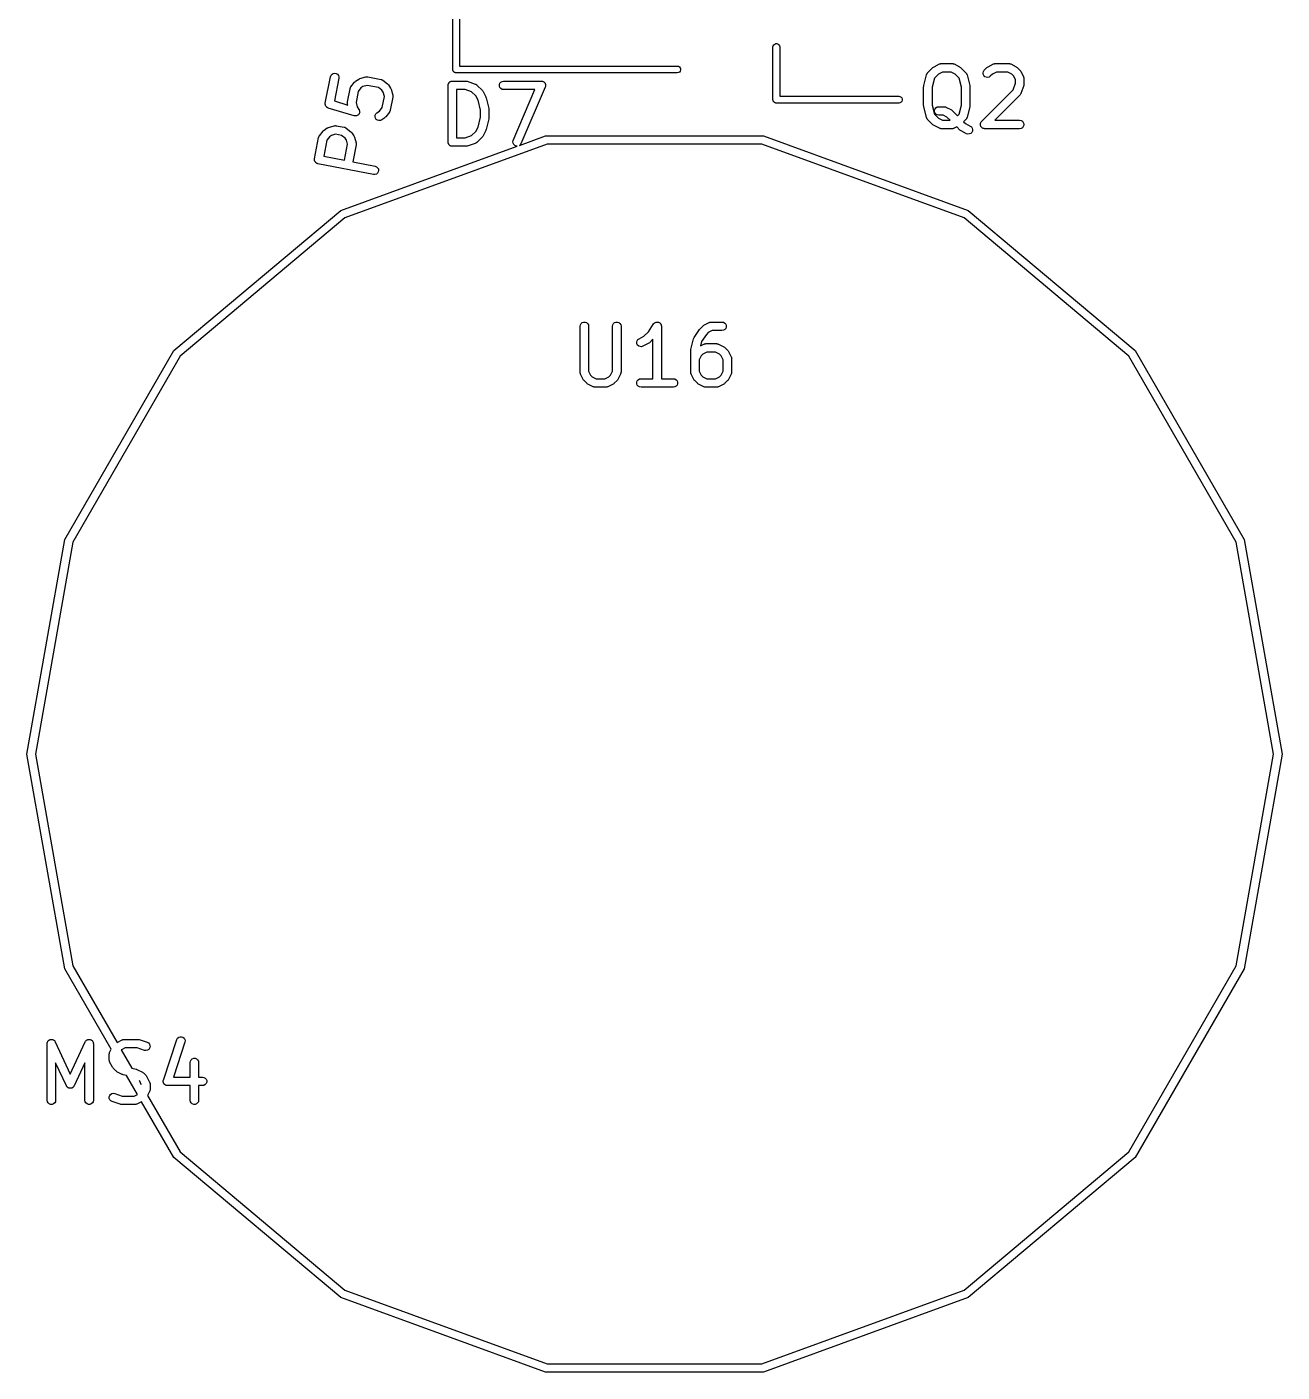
# Model space of a CAD drawing. Extents: x 83.4 to 168.1, y -157.3 to -85.4.
# Drawn here: x 139.68 to 161.82, y -157.31 to -133.57 of the extents above; entities that cross this region are included whole.
import ezdxf

# ---------------------------------------------------------------- set-up
doc = ezdxf.new("R2010")
doc.units = 0
doc.header["$MEASUREMENT"] = 0
doc.layers.add('BLACK', color=7, linetype='CONTINUOUS')

msp = doc.modelspace()

# ---------------------------------------------------------------- linework, layer by layer
at = {"layer": 'Black'}
for p, q in [((147.19, -134.322), (147.19, -132.322)), ((147.31, -132.382), (147.31, -134.262)), ((152.855, -133.888), (152.871, -133.874)), ((152.871, -133.874), (152.891, -133.867)), ((152.891, -133.867), (152.911, -133.867)), ((152.911, -133.867), (152.931, -133.874)), ((152.931, -133.874), (152.947, -133.888)), ((152.841, -133.926), (152.845, -133.906)), ((152.841, -134.856), (152.841, -133.926)), ((152.845, -133.906), (152.855, -133.888)), ((152.947, -133.888), (152.957, -133.906)), ((152.957, -133.906), (152.961, -133.926)), ((152.961, -133.926), (152.961, -134.796)), ((147.191, -134.327), (147.19, -134.322)), ((147.191, -134.332), (147.191, -134.327)), ((147.193, -134.337), (147.191, -134.332)), ((147.194, -134.342), (147.193, -134.337)), ((147.197, -134.347), (147.194, -134.342)), ((147.199, -134.352), (147.197, -134.347)), ((147.202, -134.356), (147.199, -134.352)), ((147.205, -134.361), (147.202, -134.356)), ((147.31, -134.262), (151.15, -134.262)), ((151.15, -134.262), (151.171, -134.266)), ((151.171, -134.266), (151.189, -134.276)), ((151.189, -134.276), (151.202, -134.292)), ((151.202, -134.352), (151.189, -134.368)), ((151.202, -134.292), (151.21, -134.312)), ((151.21, -134.332), (151.202, -134.352)), ((151.21, -134.312), (151.21, -134.332)), ((155.569, -134.383), (155.664, -134.288)), ((155.664, -134.288), (155.674, -134.281)), ((155.674, -134.281), (155.684, -134.274)), ((155.684, -134.274), (155.779, -134.226)), ((155.779, -134.226), (155.783, -134.225)), ((155.783, -134.225), (155.787, -134.223)), ((155.787, -134.223), (155.795, -134.221)), ((155.795, -134.221), (155.804, -134.219)), ((155.804, -134.219), (155.808, -134.219)), ((155.808, -134.219), (155.812, -134.218)), ((155.812, -134.218), (156.003, -134.218)), ((156.003, -134.218), (156.007, -134.219)), ((156.007, -134.219), (156.012, -134.219)), ((156.012, -134.219), (156.02, -134.221)), ((156.02, -134.221), (156.029, -134.223)), ((156.029, -134.223), (156.032, -134.225)), ((156.032, -134.225), (156.036, -134.226)), ((156.036, -134.226), (156.132, -134.274)), ((156.132, -134.274), (156.141, -134.281)), ((156.141, -134.281), (156.151, -134.288)), ((156.151, -134.288), (156.246, -134.383)), ((156.547, -134.382), (156.554, -134.357)), ((156.554, -134.357), (156.569, -134.335)), ((156.569, -134.335), (156.617, -134.288)), ((156.617, -134.288), (156.626, -134.281)), ((156.626, -134.281), (156.636, -134.274)), ((156.636, -134.274), (156.731, -134.226)), ((156.731, -134.226), (156.735, -134.225)), ((156.735, -134.225), (156.739, -134.223)), ((156.739, -134.223), (156.748, -134.221)), ((156.748, -134.221), (156.756, -134.219)), ((156.756, -134.219), (156.761, -134.219)), ((156.761, -134.219), (156.765, -134.218)), ((156.765, -134.218), (157.003, -134.218)), ((157.003, -134.218), (157.007, -134.219)), ((157.007, -134.219), (157.012, -134.219)), ((157.012, -134.219), (157.02, -134.221)), ((157.02, -134.221), (157.029, -134.223)), ((157.029, -134.223), (157.032, -134.225)), ((157.032, -134.225), (157.036, -134.226)), ((157.036, -134.226), (157.132, -134.274)), ((157.132, -134.274), (157.141, -134.281)), ((157.141, -134.281), (157.151, -134.288)), ((157.151, -134.288), (157.199, -134.335)), ((157.199, -134.335), (157.206, -134.345)), ((157.206, -134.345), (157.213, -134.355)), ((157.213, -134.355), (157.26, -134.45)), ((144.941, -134.917), (145.032, -134.45)), ((145.032, -134.45), (145.042, -134.425)), ((145.042, -134.425), (145.059, -134.406)), ((145.059, -134.406), (145.081, -134.393)), ((145.081, -134.393), (145.107, -134.389)), ((145.179, -134.478), (145.102, -134.879)), ((145.107, -134.389), (145.133, -134.394)), ((145.133, -134.394), (145.155, -134.407)), ((145.155, -134.407), (145.171, -134.428)), ((145.171, -134.428), (145.18, -134.452)), ((145.18, -134.452), (145.179, -134.478)), ((145.393, -134.631), (145.458, -134.547)), ((145.458, -134.547), (145.467, -134.539)), ((145.467, -134.539), (145.475, -134.53)), ((145.475, -134.53), (145.531, -134.493)), ((145.531, -134.493), (145.542, -134.488)), ((145.542, -134.488), (145.553, -134.483)), ((145.553, -134.483), (145.656, -134.454)), ((145.656, -134.454), (145.66, -134.454)), ((145.66, -134.454), (145.664, -134.452)), ((145.664, -134.452), (145.673, -134.452)), ((145.673, -134.452), (145.682, -134.451)), ((145.682, -134.451), (145.686, -134.453)), ((145.686, -134.453), (145.69, -134.453)), ((145.69, -134.453), (145.924, -134.498)), ((145.924, -134.498), (145.928, -134.5)), ((145.928, -134.5), (145.932, -134.5)), ((145.932, -134.5), (145.94, -134.504)), ((145.94, -134.504), (145.948, -134.507)), ((145.948, -134.507), (145.951, -134.51)), ((145.951, -134.51), (145.955, -134.512)), ((145.955, -134.512), (146.04, -134.577)), ((146.04, -134.577), (146.048, -134.586)), ((146.048, -134.586), (146.056, -134.595)), ((146.056, -134.595), (146.094, -134.651)), ((147.109, -134.59), (147.111, -134.584)), ((147.109, -134.597), (147.109, -134.59)), ((147.111, -134.584), (147.112, -134.577)), ((147.112, -134.577), (147.115, -134.572)), ((147.115, -134.572), (147.118, -134.566)), ((147.118, -134.566), (147.122, -134.561)), ((147.122, -134.561), (147.125, -134.555)), ((147.125, -134.555), (147.13, -134.551)), ((147.13, -134.551), (147.134, -134.546)), ((147.134, -134.546), (147.14, -134.542)), ((147.14, -134.542), (147.145, -134.538)), ((147.145, -134.538), (147.151, -134.536)), ((147.151, -134.536), (147.157, -134.533)), ((147.157, -134.533), (147.163, -134.532)), ((147.163, -134.532), (147.169, -134.529)), ((147.169, -134.529), (147.176, -134.529)), ((147.176, -134.529), (147.183, -134.528)), ((147.183, -134.528), (147.421, -134.528)), ((147.209, -134.364), (147.205, -134.361)), ((147.212, -134.368), (147.209, -134.364)), ((147.216, -134.371), (147.212, -134.368)), ((147.22, -134.374), (147.216, -134.371)), ((147.225, -134.376), (147.22, -134.374)), ((147.23, -134.378), (147.225, -134.376)), ((147.235, -134.379), (147.23, -134.378)), ((147.24, -134.381), (147.235, -134.379)), ((147.245, -134.381), (147.24, -134.381)), ((147.25, -134.382), (147.245, -134.381)), ((151.15, -134.382), (147.25, -134.382)), ((147.421, -134.528), (147.432, -134.53)), ((147.432, -134.53), (147.444, -134.532)), ((147.444, -134.532), (147.587, -134.58)), ((147.587, -134.58), (147.591, -134.582)), ((147.591, -134.582), (147.595, -134.583)), ((147.595, -134.583), (147.602, -134.588)), ((147.602, -134.588), (147.61, -134.592)), ((147.61, -134.592), (147.613, -134.595)), ((147.613, -134.595), (147.616, -134.598)), ((148.013, -134.59), (148.022, -134.566)), ((148.013, -134.616), (148.013, -134.59)), ((148.022, -134.566), (148.039, -134.546)), ((148.039, -134.546), (148.062, -134.533)), ((148.062, -134.533), (148.087, -134.528)), ((148.087, -134.528), (148.754, -134.528)), ((148.754, -134.528), (148.762, -134.53)), ((148.762, -134.53), (148.771, -134.53)), ((148.771, -134.53), (148.775, -134.532)), ((148.775, -134.532), (148.78, -134.533)), ((148.78, -134.533), (148.787, -134.537)), ((148.787, -134.537), (148.795, -134.54)), ((148.795, -134.54), (148.798, -134.543)), ((148.798, -134.543), (148.802, -134.546)), ((148.802, -134.546), (148.808, -134.552)), ((148.808, -134.552), (148.814, -134.558)), ((148.814, -134.558), (148.816, -134.562)), ((148.816, -134.562), (148.819, -134.566)), ((148.819, -134.566), (148.822, -134.574)), ((148.822, -134.574), (148.826, -134.581)), ((148.826, -134.581), (148.826, -134.586)), ((148.826, -134.586), (148.828, -134.59)), ((148.828, -134.59), (148.828, -134.599)), ((151.171, -134.378), (151.15, -134.382)), ((151.189, -134.368), (151.171, -134.378)), ((155.502, -134.608), (155.549, -134.418)), ((155.549, -134.418), (155.552, -134.411)), ((155.552, -134.411), (155.554, -134.404)), ((155.554, -134.404), (155.557, -134.4)), ((155.557, -134.4), (155.56, -134.394)), ((155.56, -134.394), (155.565, -134.389)), ((155.565, -134.389), (155.569, -134.383)), ((155.69, -134.474), (155.649, -134.636)), ((155.762, -134.403), (155.69, -134.474)), ((155.83, -134.368), (155.762, -134.403)), ((155.985, -134.368), (155.83, -134.368)), ((156.054, -134.403), (155.985, -134.368)), ((156.126, -134.474), (156.054, -134.403)), ((156.166, -134.636), (156.126, -134.474)), ((156.246, -134.383), (156.251, -134.389)), ((156.251, -134.389), (156.256, -134.394)), ((156.256, -134.394), (156.258, -134.4)), ((156.258, -134.4), (156.261, -134.404)), ((156.261, -134.404), (156.263, -134.411)), ((156.263, -134.411), (156.266, -134.418)), ((156.266, -134.418), (156.314, -134.608)), ((156.55, -134.408), (156.547, -134.382)), ((156.561, -134.432), (156.55, -134.408)), ((156.579, -134.45), (156.561, -134.432)), ((156.603, -134.461), (156.579, -134.45)), ((156.629, -134.463), (156.603, -134.461)), ((156.654, -134.456), (156.629, -134.463)), ((156.675, -134.442), (156.654, -134.456)), ((156.714, -134.403), (156.675, -134.442)), ((156.783, -134.368), (156.714, -134.403)), ((156.985, -134.368), (156.783, -134.368)), ((157.054, -134.403), (156.985, -134.368)), ((157.084, -134.433), (157.054, -134.403)), ((157.08, -134.681), (157.118, -134.567)), ((157.118, -134.501), (157.084, -134.433)), ((157.118, -134.567), (157.118, -134.501)), ((157.26, -134.45), (157.262, -134.454)), ((157.262, -134.454), (157.264, -134.458)), ((157.264, -134.458), (157.265, -134.467)), ((157.265, -134.467), (157.268, -134.475)), ((157.266, -134.591), (157.265, -134.603)), ((157.268, -134.579), (157.266, -134.591)), ((157.268, -134.475), (157.268, -134.479)), ((157.268, -134.479), (157.268, -134.484)), ((157.268, -134.484), (157.268, -134.579)), ((145.333, -134.896), (145.379, -134.663)), ((145.379, -134.663), (145.38, -134.659)), ((145.38, -134.659), (145.381, -134.654)), ((145.381, -134.654), (145.385, -134.646)), ((145.385, -134.646), (145.388, -134.638)), ((145.388, -134.638), (145.391, -134.635)), ((145.391, -134.635), (145.393, -134.631)), ((145.523, -134.709), (145.484, -134.908)), ((145.569, -134.648), (145.523, -134.709)), ((145.605, -134.624), (145.569, -134.648)), ((145.679, -134.603), (145.605, -134.624)), ((145.878, -134.642), (145.679, -134.603)), ((145.939, -134.689), (145.878, -134.642)), ((145.963, -134.724), (145.939, -134.689)), ((145.945, -134.997), (145.983, -134.798)), ((145.983, -134.798), (145.963, -134.724)), ((146.134, -134.809), (146.088, -135.043)), ((146.094, -134.651), (146.099, -134.661)), ((146.099, -134.661), (146.104, -134.672)), ((146.104, -134.672), (146.132, -134.775)), ((146.132, -134.775), (146.133, -134.779)), ((146.133, -134.779), (146.134, -134.783)), ((146.134, -134.783), (146.134, -134.792)), ((146.134, -134.792), (146.135, -134.801)), ((146.135, -134.801), (146.134, -134.805)), ((146.134, -134.805), (146.134, -134.809)), ((147.108, -134.603), (147.109, -134.597)), ((147.108, -135.603), (147.108, -134.603)), ((147.258, -134.678), (147.258, -135.528)), ((147.408, -134.678), (147.258, -134.678)), ((147.523, -134.716), (147.408, -134.678)), ((147.597, -134.79), (147.523, -134.716)), ((147.636, -134.867), (147.597, -134.79)), ((147.616, -134.598), (147.712, -134.693)), ((147.712, -134.693), (147.719, -134.703)), ((147.719, -134.703), (147.726, -134.712)), ((147.726, -134.712), (147.773, -134.808)), ((147.773, -134.808), (147.776, -134.816)), ((147.776, -134.816), (147.779, -134.823)), ((147.779, -134.823), (147.827, -135.014)), ((148.022, -134.641), (148.013, -134.616)), ((148.039, -134.661), (148.022, -134.641)), ((148.062, -134.674), (148.039, -134.661)), ((148.087, -134.678), (148.062, -134.674)), ((148.64, -134.678), (148.087, -134.678)), ((148.256, -135.574), (148.64, -134.678)), ((148.823, -134.633), (148.394, -135.633)), ((148.825, -134.624), (148.823, -134.633)), ((148.828, -134.616), (148.825, -134.624)), ((148.828, -134.599), (148.829, -134.607)), ((148.829, -134.607), (148.828, -134.612)), ((148.828, -134.612), (148.828, -134.616)), ((152.961, -134.796), (155.061, -134.796)), ((155.061, -134.796), (155.082, -134.8)), ((155.082, -134.8), (155.1, -134.81)), ((155.1, -134.81), (155.113, -134.826)), ((155.113, -134.826), (155.12, -134.846)), ((155.499, -134.627), (155.501, -134.618)), ((155.499, -134.96), (155.499, -134.627)), ((155.501, -134.618), (155.502, -134.608)), ((155.649, -134.636), (155.649, -134.951)), ((156.166, -134.951), (156.166, -134.636)), ((156.314, -134.608), (156.314, -134.618)), ((156.314, -134.618), (156.316, -134.627)), ((156.316, -134.627), (156.316, -134.96)), ((156.521, -135.24), (157.08, -134.681)), ((157.199, -134.775), (156.755, -135.218)), ((157.201, -134.771), (157.199, -134.775)), ((157.205, -134.768), (157.201, -134.771)), ((157.209, -134.761), (157.205, -134.768)), ((157.214, -134.754), (157.209, -134.761)), ((157.215, -134.749), (157.214, -134.754)), ((157.217, -134.746), (157.215, -134.749)), ((157.265, -134.603), (157.217, -134.746)), ((144.94, -134.923), (144.941, -134.92)), ((144.941, -134.933), (144.94, -134.923)), ((144.941, -134.92), (144.941, -134.917)), ((144.941, -134.943), (144.941, -134.933)), ((144.942, -134.946), (144.941, -134.943)), ((144.942, -134.949), (144.942, -134.946)), ((144.946, -134.958), (144.942, -134.949)), ((144.949, -134.968), (144.946, -134.958)), ((144.951, -134.97), (144.949, -134.968)), ((144.952, -134.973), (144.951, -134.97)), ((144.959, -134.98), (144.952, -134.973)), ((144.966, -134.988), (144.959, -134.98)), ((144.968, -134.989), (144.966, -134.988)), ((144.97, -134.992), (144.968, -134.989)), ((144.979, -134.996), (144.97, -134.992)), ((144.988, -135.001), (144.979, -134.996)), ((144.991, -135.002), (144.988, -135.001)), ((144.993, -135.003), (144.991, -135.002)), ((145.452, -135.141), (144.993, -135.003)), ((145.102, -134.879), (145.34, -134.951)), ((145.332, -134.905), (145.333, -134.901)), ((145.333, -134.914), (145.332, -134.905)), ((145.333, -134.901), (145.333, -134.896)), ((145.333, -134.922), (145.333, -134.914)), ((145.334, -134.926), (145.333, -134.922)), ((145.335, -134.931), (145.334, -134.926)), ((145.34, -134.951), (145.335, -134.931)), ((145.484, -134.908), (145.505, -134.981)), ((145.505, -134.981), (145.535, -135.027)), ((145.535, -135.027), (145.536, -135.028)), ((145.536, -135.028), (145.536, -135.028)), ((145.536, -135.028), (145.541, -135.039)), ((145.541, -135.039), (145.546, -135.051)), ((145.546, -135.051), (145.546, -135.051)), ((145.546, -135.051), (145.546, -135.052)), ((145.546, -135.052), (145.547, -135.064)), ((145.547, -135.064), (145.548, -135.077)), ((145.852, -135.089), (145.898, -135.058)), ((145.898, -135.058), (145.945, -134.997)), ((146.079, -135.067), (146.076, -135.071)), ((146.082, -135.059), (146.079, -135.067)), ((146.086, -135.051), (146.082, -135.059)), ((146.087, -135.047), (146.086, -135.051)), ((146.088, -135.043), (146.087, -135.047)), ((147.679, -135.041), (147.636, -134.867)), ((147.679, -135.165), (147.679, -135.041)), ((147.827, -135.014), (147.827, -135.023)), ((147.827, -135.023), (147.829, -135.032)), ((147.829, -135.032), (147.829, -135.175)), ((152.842, -134.861), (152.841, -134.856)), ((152.842, -134.867), (152.842, -134.861)), ((152.844, -134.872), (152.842, -134.867)), ((152.845, -134.877), (152.844, -134.872)), ((152.847, -134.881), (152.845, -134.877)), ((152.849, -134.886), (152.847, -134.881)), ((152.852, -134.89), (152.849, -134.886)), ((152.855, -134.895), (152.852, -134.89)), ((152.859, -134.898), (152.855, -134.895)), ((152.862, -134.902), (152.859, -134.898)), ((152.867, -134.905), (152.862, -134.902)), ((152.871, -134.908), (152.867, -134.905)), ((152.876, -134.91), (152.871, -134.908)), ((152.88, -134.913), (152.876, -134.91)), ((152.886, -134.914), (152.88, -134.913)), ((152.891, -134.915), (152.886, -134.914)), ((152.896, -134.915), (152.891, -134.915)), ((152.901, -134.916), (152.896, -134.915)), ((155.061, -134.916), (152.901, -134.916)), ((155.082, -134.913), (155.061, -134.916)), ((155.1, -134.902), (155.082, -134.913)), ((155.113, -134.886), (155.1, -134.902)), ((155.12, -134.867), (155.113, -134.886)), ((155.12, -134.846), (155.12, -134.867)), ((155.501, -134.969), (155.499, -134.96)), ((155.502, -134.978), (155.501, -134.969)), ((155.549, -135.169), (155.502, -134.978)), ((155.649, -134.951), (155.69, -135.112)), ((155.691, -135.042), (155.7, -135.018)), ((155.691, -135.068), (155.691, -135.042)), ((155.7, -135.093), (155.691, -135.068)), ((155.7, -135.018), (155.717, -134.998)), ((155.717, -134.998), (155.739, -134.985)), ((155.739, -134.985), (155.765, -134.98)), ((155.765, -134.98), (155.86, -134.98)), ((155.86, -134.98), (155.864, -134.981)), ((155.864, -134.981), (155.869, -134.981)), ((155.869, -134.981), (155.877, -134.983)), ((155.877, -134.983), (155.886, -134.985)), ((155.886, -134.985), (155.889, -134.987)), ((155.889, -134.987), (155.894, -134.988)), ((155.894, -134.988), (155.989, -135.036)), ((155.989, -135.036), (155.999, -135.043)), ((155.999, -135.043), (156.008, -135.05)), ((156.008, -135.05), (156.098, -135.14)), ((156.126, -135.112), (156.166, -134.951)), ((156.314, -134.978), (156.266, -135.169)), ((156.316, -134.96), (156.314, -134.969)), ((156.314, -134.969), (156.314, -134.978)), ((145.453, -135.141), (145.452, -135.141)), ((145.452, -135.141), (145.452, -135.141)), ((145.465, -135.142), (145.453, -135.141)), ((145.478, -135.144), (145.465, -135.142)), ((145.479, -135.144), (145.478, -135.144)), ((145.478, -135.144), (145.478, -135.144)), ((145.491, -135.141), (145.479, -135.144)), ((145.503, -135.138), (145.491, -135.141)), ((145.504, -135.138), (145.503, -135.138)), ((145.503, -135.138), (145.503, -135.138)), ((145.514, -135.131), (145.504, -135.138)), ((145.525, -135.124), (145.514, -135.131)), ((145.533, -135.113), (145.525, -135.123)), ((145.525, -135.123), (145.525, -135.123)), ((145.525, -135.123), (145.525, -135.124)), ((145.54, -135.103), (145.533, -135.113)), ((145.541, -135.102), (145.54, -135.102)), ((145.54, -135.102), (145.54, -135.103)), ((145.544, -135.09), (145.541, -135.102)), ((145.548, -135.078), (145.544, -135.09)), ((145.548, -135.077), (145.548, -135.077)), ((145.548, -135.077), (145.548, -135.078)), ((145.819, -135.156), (145.822, -135.13)), ((145.825, -135.181), (145.819, -135.156)), ((145.822, -135.13), (145.833, -135.107)), ((145.84, -135.203), (145.825, -135.181)), ((145.833, -135.107), (145.852, -135.089)), ((145.861, -135.218), (145.84, -135.203)), ((145.886, -135.225), (145.861, -135.218)), ((145.912, -135.224), (145.886, -135.225)), ((145.936, -135.213), (145.912, -135.224)), ((145.992, -135.175), (145.936, -135.213)), ((146, -135.167), (145.992, -135.175)), ((146.009, -135.159), (146, -135.167)), ((146.074, -135.074), (146.009, -135.159)), ((146.076, -135.071), (146.074, -135.074)), ((147.636, -135.339), (147.679, -135.165)), ((147.827, -135.193), (147.779, -135.383)), ((147.829, -135.175), (147.827, -135.184)), ((147.827, -135.184), (147.827, -135.193)), ((155.552, -135.175), (155.549, -135.169)), ((155.554, -135.182), (155.552, -135.175)), ((155.557, -135.187), (155.554, -135.182)), ((155.56, -135.192), (155.557, -135.187)), ((155.565, -135.198), (155.56, -135.192)), ((155.569, -135.203), (155.565, -135.198)), ((155.664, -135.299), (155.569, -135.203)), ((155.674, -135.306), (155.664, -135.299)), ((155.684, -135.313), (155.674, -135.306)), ((155.69, -135.112), (155.762, -135.184)), ((155.717, -135.113), (155.7, -135.093)), ((155.739, -135.126), (155.717, -135.113)), ((155.765, -135.13), (155.739, -135.126)), ((155.762, -135.184), (155.83, -135.218)), ((155.842, -135.13), (155.765, -135.13)), ((155.83, -135.218), (155.965, -135.218)), ((155.911, -135.164), (155.842, -135.13)), ((155.965, -135.218), (155.911, -135.164)), ((156.098, -135.14), (156.126, -135.112)), ((156.246, -135.203), (156.204, -135.246)), ((156.204, -135.246), (156.238, -135.279)), ((156.238, -135.279), (156.322, -135.321)), ((156.251, -135.198), (156.246, -135.203)), ((156.256, -135.192), (156.251, -135.198)), ((156.258, -135.187), (156.256, -135.192)), ((156.261, -135.182), (156.258, -135.187)), ((156.263, -135.175), (156.261, -135.182)), ((156.266, -135.169), (156.263, -135.175)), ((156.5, -135.287), (156.501, -135.284)), ((156.501, -135.296), (156.5, -135.287)), ((156.501, -135.28), (156.504, -135.271)), ((156.501, -135.284), (156.501, -135.28)), ((156.501, -135.306), (156.501, -135.296)), ((156.502, -135.309), (156.501, -135.306)), ((156.504, -135.271), (156.506, -135.262)), ((156.506, -135.262), (156.508, -135.259)), ((156.508, -135.259), (156.509, -135.256)), ((156.509, -135.256), (156.516, -135.248)), ((156.516, -135.248), (156.521, -135.24)), ((156.755, -135.218), (157.193, -135.218)), ((157.193, -135.218), (157.219, -135.223)), ((157.219, -135.223), (157.242, -135.236)), ((157.242, -135.236), (157.258, -135.256)), ((157.258, -135.256), (157.267, -135.28)), ((157.267, -135.306), (157.258, -135.331)), ((157.267, -135.28), (157.267, -135.306)), ((144.751, -135.899), (144.823, -135.525)), ((144.823, -135.525), (144.825, -135.521)), ((144.825, -135.516), (144.829, -135.509)), ((144.825, -135.521), (144.825, -135.516)), ((144.829, -135.509), (144.833, -135.5)), ((144.833, -135.5), (144.835, -135.497)), ((144.835, -135.497), (144.837, -135.493)), ((144.837, -135.493), (144.902, -135.409)), ((144.902, -135.409), (144.911, -135.401)), ((144.911, -135.401), (144.92, -135.393)), ((144.92, -135.393), (144.976, -135.355)), ((145.014, -135.51), (144.967, -135.571)), ((144.976, -135.355), (144.987, -135.35)), ((144.987, -135.35), (144.997, -135.345)), ((144.997, -135.345), (145.1, -135.316)), ((145.049, -135.486), (145.014, -135.51)), ((145.123, -135.465), (145.049, -135.486)), ((145.1, -135.316), (145.104, -135.316)), ((145.104, -135.316), (145.108, -135.314)), ((145.108, -135.314), (145.117, -135.315)), ((145.117, -135.315), (145.126, -135.314)), ((145.229, -135.486), (145.123, -135.465)), ((145.126, -135.314), (145.13, -135.315)), ((145.13, -135.315), (145.134, -135.315)), ((145.134, -135.315), (145.275, -135.342)), ((145.289, -135.533), (145.229, -135.486)), ((145.275, -135.342), (145.279, -135.344)), ((145.279, -135.344), (145.283, -135.344)), ((145.283, -135.344), (145.291, -135.348)), ((145.313, -135.568), (145.289, -135.533)), ((145.291, -135.348), (145.299, -135.351)), ((145.299, -135.351), (145.302, -135.354)), ((145.302, -135.354), (145.306, -135.356)), ((145.306, -135.356), (145.391, -135.421)), ((145.391, -135.421), (145.399, -135.43)), ((145.399, -135.43), (145.407, -135.439)), ((145.407, -135.439), (145.445, -135.495)), ((145.445, -135.495), (145.45, -135.506)), ((145.45, -135.506), (145.455, -135.516)), ((145.455, -135.516), (145.483, -135.619)), ((147.258, -135.528), (147.408, -135.528)), ((147.408, -135.528), (147.523, -135.49)), ((147.523, -135.49), (147.597, -135.416)), ((147.597, -135.416), (147.636, -135.339)), ((147.712, -135.513), (147.616, -135.609)), ((147.719, -135.503), (147.712, -135.513)), ((147.726, -135.494), (147.719, -135.503)), ((147.773, -135.399), (147.726, -135.494)), ((147.776, -135.391), (147.773, -135.399)), ((147.779, -135.383), (147.776, -135.391)), ((148.369, -135.663), (148.827, -135.496)), ((148.827, -135.496), (152.673, -135.496)), ((152.673, -135.496), (156.288, -136.812)), ((155.779, -135.36), (155.684, -135.313)), ((155.783, -135.362), (155.779, -135.36)), ((155.787, -135.364), (155.783, -135.362)), ((155.795, -135.365), (155.787, -135.364)), ((155.804, -135.368), (155.795, -135.365)), ((155.808, -135.368), (155.804, -135.368)), ((155.812, -135.368), (155.808, -135.368)), ((156.003, -135.368), (155.812, -135.368)), ((156.007, -135.368), (156.003, -135.368)), ((156.012, -135.368), (156.007, -135.368)), ((156.02, -135.365), (156.012, -135.368)), ((156.029, -135.364), (156.02, -135.365)), ((156.032, -135.362), (156.029, -135.364)), ((156.036, -135.36), (156.032, -135.362)), ((156.083, -135.337), (156.036, -135.36)), ((156.14, -135.394), (156.083, -135.337)), ((156.15, -135.401), (156.14, -135.394)), ((156.16, -135.408), (156.15, -135.401)), ((156.255, -135.456), (156.16, -135.408)), ((156.28, -135.463), (156.255, -135.456)), ((156.306, -135.461), (156.28, -135.463)), ((156.33, -135.451), (156.306, -135.461)), ((156.322, -135.321), (156.343, -135.337)), ((156.349, -135.433), (156.33, -135.451)), ((156.343, -135.337), (156.357, -135.359)), ((156.361, -135.41), (156.349, -135.433)), ((156.357, -135.359), (156.364, -135.384)), ((156.364, -135.384), (156.361, -135.41)), ((156.502, -135.313), (156.502, -135.309)), ((156.506, -135.322), (156.502, -135.313)), ((156.509, -135.331), (156.506, -135.322)), ((156.512, -135.333), (156.509, -135.331)), ((156.513, -135.336), (156.512, -135.333)), ((156.52, -135.343), (156.513, -135.336)), ((156.526, -135.351), (156.52, -135.343)), ((156.529, -135.352), (156.526, -135.351)), ((156.531, -135.355), (156.529, -135.352)), ((156.54, -135.359), (156.531, -135.355)), ((156.549, -135.364), (156.54, -135.359)), ((156.552, -135.364), (156.549, -135.364)), ((156.555, -135.366), (156.552, -135.364)), ((156.565, -135.367), (156.555, -135.366)), ((156.574, -135.368), (156.565, -135.367)), ((157.193, -135.368), (156.574, -135.368)), ((157.219, -135.364), (157.193, -135.368)), ((157.242, -135.351), (157.219, -135.364)), ((157.258, -135.331), (157.242, -135.351)), ((144.967, -135.571), (144.912, -135.854)), ((145.213, -136.812), (148.329, -135.677)), ((145.279, -135.925), (145.334, -135.642)), ((148.853, -135.644), (145.288, -136.942)), ((145.334, -135.642), (145.313, -135.568)), ((145.485, -135.653), (145.426, -135.954)), ((145.483, -135.619), (145.484, -135.623)), ((145.484, -135.623), (145.485, -135.627)), ((145.485, -135.627), (145.485, -135.636)), ((145.485, -135.636), (145.486, -135.645)), ((145.486, -135.645), (145.485, -135.649)), ((145.485, -135.649), (145.485, -135.653)), ((147.109, -135.61), (147.108, -135.603)), ((147.109, -135.616), (147.109, -135.61)), ((147.111, -135.622), (147.109, -135.616)), ((147.112, -135.629), (147.111, -135.622)), ((147.115, -135.634), (147.112, -135.629)), ((147.118, -135.641), (147.115, -135.634)), ((147.122, -135.646), (147.118, -135.641)), ((147.125, -135.651), (147.122, -135.646)), ((147.13, -135.656), (147.125, -135.651)), ((147.134, -135.661), (147.13, -135.656)), ((147.14, -135.664), (147.134, -135.661)), ((147.145, -135.668), (147.14, -135.664)), ((147.151, -135.67), (147.145, -135.668)), ((147.157, -135.674), (147.151, -135.67)), ((147.163, -135.675), (147.157, -135.674)), ((147.169, -135.677), (147.163, -135.675)), ((147.176, -135.677), (147.169, -135.677)), ((147.183, -135.678), (147.176, -135.677)), ((147.421, -135.678), (147.183, -135.678)), ((147.432, -135.676), (147.421, -135.678)), ((147.444, -135.674), (147.432, -135.676)), ((147.587, -135.627), (147.444, -135.674)), ((147.591, -135.625), (147.587, -135.627)), ((147.595, -135.623), (147.591, -135.625)), ((147.602, -135.618), (147.595, -135.623)), ((147.61, -135.614), (147.602, -135.618)), ((147.613, -135.611), (147.61, -135.614)), ((147.616, -135.609), (147.613, -135.611)), ((148.25, -135.599), (148.256, -135.574)), ((148.254, -135.625), (148.25, -135.599)), ((148.265, -135.648), (148.254, -135.625)), ((148.284, -135.666), (148.265, -135.648)), ((148.308, -135.676), (148.284, -135.666)), ((148.329, -135.677), (148.308, -135.676)), ((148.38, -135.654), (148.369, -135.663)), ((148.394, -135.633), (148.38, -135.654)), ((152.647, -135.644), (148.853, -135.644)), ((156.213, -136.942), (152.647, -135.644)), ((144.749, -135.912), (144.75, -135.905)), ((144.75, -135.918), (144.749, -135.912)), ((144.75, -135.905), (144.751, -135.899)), ((144.75, -135.925), (144.75, -135.918)), ((144.752, -135.931), (144.75, -135.925)), ((144.753, -135.937), (144.752, -135.931)), ((144.756, -135.943), (144.753, -135.937)), ((144.759, -135.949), (144.756, -135.943)), ((144.763, -135.955), (144.759, -135.949)), ((144.766, -135.96), (144.763, -135.955)), ((144.771, -135.965), (144.766, -135.96)), ((144.775, -135.97), (144.771, -135.965)), ((144.781, -135.973), (144.775, -135.97)), ((144.786, -135.977), (144.781, -135.973)), ((144.792, -135.98), (144.786, -135.977)), ((144.797, -135.983), (144.792, -135.98)), ((144.804, -135.984), (144.797, -135.983)), ((144.81, -135.987), (144.804, -135.984)), ((145.791, -136.177), (144.81, -135.987)), ((144.912, -135.854), (145.279, -135.925)), ((145.426, -135.954), (145.82, -136.03)), ((145.817, -136.178), (145.791, -136.177)), ((145.842, -136.169), (145.817, -136.178)), ((145.82, -136.03), (145.844, -136.04)), ((145.862, -136.153), (145.842, -136.169)), ((145.844, -136.04), (145.864, -136.057)), ((145.876, -136.131), (145.862, -136.153)), ((145.864, -136.057), (145.877, -136.079)), ((145.881, -136.105), (145.876, -136.131)), ((145.877, -136.079), (145.881, -136.105)), ((142.266, -139.284), (145.213, -136.812)), ((145.288, -136.942), (142.381, -139.381)), ((159.119, -139.381), (156.213, -136.942)), ((156.288, -136.812), (159.234, -139.284)), ((149.437, -138.855), (149.442, -138.83)), ((149.437, -139.665), (149.437, -138.855)), ((149.442, -138.83), (149.455, -138.807)), ((149.455, -138.807), (149.475, -138.79)), ((149.475, -138.79), (149.499, -138.781)), ((149.499, -138.781), (149.525, -138.781)), ((149.525, -138.781), (149.55, -138.79)), ((149.55, -138.79), (149.57, -138.807)), ((149.57, -138.807), (149.583, -138.83)), ((149.583, -138.83), (149.587, -138.855)), ((149.587, -138.855), (149.587, -139.647)), ((150.009, -138.855), (150.013, -138.83)), ((150.009, -139.647), (150.009, -138.855)), ((150.013, -138.83), (150.026, -138.807)), ((150.026, -138.807), (150.046, -138.79)), ((150.046, -138.79), (150.07, -138.781)), ((150.07, -138.781), (150.097, -138.781)), ((150.097, -138.781), (150.121, -138.79)), ((150.121, -138.79), (150.141, -138.807)), ((150.141, -138.807), (150.154, -138.83)), ((150.154, -138.83), (150.159, -138.855)), ((150.159, -138.855), (150.159, -139.665)), ((150.644, -138.95), (150.735, -138.814)), ((150.735, -138.814), (150.738, -138.811)), ((150.738, -138.811), (150.74, -138.807)), ((150.74, -138.807), (150.747, -138.801)), ((150.747, -138.801), (150.753, -138.795)), ((150.753, -138.795), (150.757, -138.793)), ((150.757, -138.793), (150.76, -138.79)), ((150.76, -138.79), (150.769, -138.787)), ((150.769, -138.787), (150.777, -138.783)), ((150.777, -138.783), (150.781, -138.783)), ((150.781, -138.783), (150.785, -138.781)), ((150.785, -138.781), (150.794, -138.781)), ((150.794, -138.781), (150.803, -138.78)), ((150.803, -138.78), (150.807, -138.781)), ((150.807, -138.781), (150.811, -138.781)), ((150.811, -138.781), (150.819, -138.785)), ((150.819, -138.785), (150.828, -138.787)), ((150.828, -138.787), (150.831, -138.789)), ((150.831, -138.789), (150.835, -138.79)), ((150.835, -138.79), (150.842, -138.796)), ((150.842, -138.796), (150.85, -138.801)), ((150.85, -138.801), (150.852, -138.804)), ((150.852, -138.804), (150.855, -138.807)), ((150.855, -138.807), (150.86, -138.815)), ((150.86, -138.815), (150.865, -138.822)), ((150.865, -138.822), (150.866, -138.826)), ((150.866, -138.826), (150.868, -138.83)), ((150.868, -138.83), (150.87, -138.839)), ((150.87, -138.839), (150.872, -138.847)), ((150.872, -138.847), (150.872, -138.851)), ((150.872, -138.851), (150.873, -138.855)), ((150.873, -138.855), (150.873, -139.78)), ((151.554, -138.898), (151.602, -138.85)), ((151.602, -138.85), (151.612, -138.843)), ((151.612, -138.843), (151.621, -138.836)), ((151.621, -138.836), (151.717, -138.788)), ((151.717, -138.788), (151.721, -138.787)), ((151.721, -138.787), (151.725, -138.785)), ((151.725, -138.785), (151.733, -138.783)), ((151.733, -138.783), (151.742, -138.781)), ((151.742, -138.781), (151.746, -138.781)), ((151.746, -138.781), (151.75, -138.78)), ((151.75, -138.78), (151.941, -138.78)), ((151.941, -138.78), (151.966, -138.785)), ((151.966, -138.785), (151.989, -138.798)), ((151.989, -138.798), (152.006, -138.818)), ((152.006, -138.818), (152.015, -138.842)), ((152.015, -138.868), (152.006, -138.893)), ((152.015, -138.842), (152.015, -138.868)), ((150.443, -139.111), (150.458, -139.089)), ((150.458, -139.089), (150.479, -139.074)), ((150.479, -139.074), (150.563, -139.032)), ((150.563, -139.032), (150.644, -138.95)), ((150.723, -139.084), (150.66, -139.146)), ((150.723, -139.78), (150.723, -139.084)), ((151.392, -139.266), (151.439, -139.075)), ((151.439, -139.075), (151.444, -139.064)), ((151.444, -139.064), (151.45, -139.052)), ((151.45, -139.052), (151.545, -138.909)), ((151.545, -138.909), (151.55, -138.904)), ((151.55, -138.904), (151.554, -138.898)), ((151.666, -138.998), (151.582, -139.124)), ((151.699, -138.965), (151.666, -138.998)), ((151.768, -138.93), (151.699, -138.965)), ((151.941, -138.93), (151.768, -138.93)), ((151.966, -138.926), (151.941, -138.93)), ((151.989, -138.913), (151.966, -138.926)), ((152.006, -138.893), (151.989, -138.913)), ((140.343, -142.615), (142.266, -139.284)), ((150.437, -139.137), (150.443, -139.111)), ((150.44, -139.162), (150.437, -139.137)), ((150.452, -139.186), (150.44, -139.162)), ((150.471, -139.204), (150.452, -139.186)), ((150.495, -139.214), (150.471, -139.204)), ((150.521, -139.216), (150.495, -139.214)), ((150.546, -139.208), (150.521, -139.216)), ((150.641, -139.161), (150.546, -139.208)), ((150.651, -139.153), (150.641, -139.161)), ((150.66, -139.146), (150.651, -139.153)), ((151.389, -139.284), (151.391, -139.275)), ((151.389, -139.665), (151.389, -139.284)), ((151.391, -139.275), (151.392, -139.266)), ((151.582, -139.124), (151.563, -139.198)), ((151.563, -139.198), (151.621, -139.169)), ((151.673, -139.311), (151.604, -139.346)), ((151.621, -139.169), (151.626, -139.168)), ((151.626, -139.168), (151.629, -139.166)), ((151.629, -139.166), (151.638, -139.164)), ((151.638, -139.164), (151.646, -139.162)), ((151.646, -139.162), (151.651, -139.162)), ((151.651, -139.162), (151.655, -139.161)), ((151.655, -139.161), (151.845, -139.161)), ((151.828, -139.311), (151.673, -139.311)), ((151.896, -139.346), (151.828, -139.311)), ((151.845, -139.161), (151.85, -139.162)), ((151.85, -139.162), (151.854, -139.162)), ((151.854, -139.162), (151.862, -139.164)), ((151.862, -139.164), (151.871, -139.166)), ((151.871, -139.166), (151.875, -139.168)), ((151.875, -139.168), (151.879, -139.169)), ((151.879, -139.169), (151.974, -139.217)), ((151.974, -139.217), (151.984, -139.224)), ((151.984, -139.224), (151.994, -139.231)), ((151.994, -139.231), (152.041, -139.279)), ((152.041, -139.279), (152.048, -139.288)), ((152.048, -139.288), (152.055, -139.298)), ((152.055, -139.298), (152.103, -139.393)), ((159.234, -139.284), (161.157, -142.615)), ((142.381, -139.381), (140.484, -142.666)), ((151.574, -139.376), (151.539, -139.444)), ((151.539, -139.444), (151.539, -139.647)), ((151.604, -139.346), (151.574, -139.376)), ((151.927, -139.376), (151.896, -139.346)), ((151.961, -139.444), (151.927, -139.376)), ((151.961, -139.647), (151.961, -139.444)), ((152.103, -139.393), (152.104, -139.397)), ((152.104, -139.397), (152.106, -139.401)), ((152.106, -139.401), (152.108, -139.41)), ((152.108, -139.41), (152.11, -139.418)), ((152.11, -139.418), (152.11, -139.423)), ((152.11, -139.423), (152.111, -139.427)), ((152.111, -139.427), (152.111, -139.665)), ((161.016, -142.666), (159.119, -139.381)), ((149.438, -139.669), (149.437, -139.665)), ((149.438, -139.673), (149.438, -139.669)), ((149.44, -139.682), (149.438, -139.673)), ((149.442, -139.691), (149.44, -139.682)), ((149.444, -139.694), (149.442, -139.691)), ((149.445, -139.698), (149.444, -139.694)), ((149.493, -139.794), (149.445, -139.698)), ((149.5, -139.803), (149.493, -139.794)), ((149.507, -139.813), (149.5, -139.803)), ((149.554, -139.861), (149.507, -139.813)), ((149.587, -139.647), (149.621, -139.716)), ((149.621, -139.716), (149.652, -139.746)), ((149.652, -139.746), (149.72, -139.78)), ((149.72, -139.78), (149.875, -139.78)), ((149.875, -139.78), (149.944, -139.746)), ((149.944, -139.746), (149.974, -139.716)), ((149.974, -139.716), (150.009, -139.647)), ((150.089, -139.813), (150.041, -139.861)), ((150.096, -139.803), (150.089, -139.813)), ((150.103, -139.794), (150.096, -139.803)), ((150.151, -139.698), (150.103, -139.794)), ((150.152, -139.694), (150.151, -139.698)), ((150.154, -139.691), (150.152, -139.694)), ((150.156, -139.682), (150.154, -139.691)), ((150.158, -139.673), (150.156, -139.682)), ((150.159, -139.665), (150.158, -139.669)), ((150.158, -139.669), (150.158, -139.673)), ((150.447, -139.818), (150.464, -139.798)), ((150.464, -139.798), (150.486, -139.785)), ((150.486, -139.785), (150.512, -139.78)), ((150.512, -139.78), (150.723, -139.78)), ((150.873, -139.78), (151.084, -139.78)), ((151.084, -139.78), (151.109, -139.785)), ((151.109, -139.785), (151.132, -139.798)), ((151.132, -139.798), (151.148, -139.818)), ((151.39, -139.669), (151.389, -139.665)), ((151.39, -139.673), (151.39, -139.669)), ((151.392, -139.682), (151.39, -139.673)), ((151.394, -139.691), (151.392, -139.682)), ((151.396, -139.694), (151.394, -139.691)), ((151.397, -139.698), (151.396, -139.694)), ((151.445, -139.794), (151.397, -139.698)), ((151.452, -139.803), (151.445, -139.794)), ((151.459, -139.813), (151.452, -139.803)), ((151.507, -139.861), (151.459, -139.813)), ((151.539, -139.647), (151.574, -139.716)), ((151.574, -139.716), (151.604, -139.746)), ((151.604, -139.746), (151.673, -139.78)), ((151.673, -139.78), (151.828, -139.78)), ((151.828, -139.78), (151.896, -139.746)), ((151.896, -139.746), (151.927, -139.716)), ((151.927, -139.716), (151.961, -139.647)), ((152.041, -139.813), (151.994, -139.861)), ((152.048, -139.803), (152.041, -139.813)), ((152.055, -139.794), (152.048, -139.803)), ((152.103, -139.698), (152.055, -139.794)), ((152.104, -139.694), (152.103, -139.698)), ((152.106, -139.691), (152.104, -139.694)), ((152.108, -139.682), (152.106, -139.691)), ((152.11, -139.673), (152.108, -139.682)), ((152.111, -139.665), (152.11, -139.669)), ((152.11, -139.669), (152.11, -139.673)), ((149.564, -139.868), (149.554, -139.861)), ((149.574, -139.875), (149.564, -139.868)), ((149.669, -139.922), (149.574, -139.875)), ((149.673, -139.924), (149.669, -139.922)), ((149.677, -139.926), (149.673, -139.924)), ((149.686, -139.927), (149.677, -139.926)), ((149.694, -139.93), (149.686, -139.927)), ((149.698, -139.93), (149.694, -139.93)), ((149.703, -139.93), (149.698, -139.93)), ((149.893, -139.93), (149.703, -139.93)), ((149.897, -139.93), (149.893, -139.93)), ((149.902, -139.93), (149.897, -139.93)), ((149.91, -139.927), (149.902, -139.93)), ((149.919, -139.926), (149.91, -139.927)), ((149.922, -139.924), (149.919, -139.926)), ((149.927, -139.922), (149.922, -139.924)), ((150.022, -139.875), (149.927, -139.922)), ((150.031, -139.868), (150.022, -139.875)), ((150.041, -139.861), (150.031, -139.868)), ((150.438, -139.842), (150.447, -139.818)), ((150.438, -139.868), (150.438, -139.842)), ((150.447, -139.893), (150.438, -139.868)), ((150.464, -139.913), (150.447, -139.893)), ((150.486, -139.926), (150.464, -139.913)), ((150.512, -139.93), (150.486, -139.926)), ((151.084, -139.93), (150.512, -139.93)), ((151.109, -139.926), (151.084, -139.93)), ((151.132, -139.913), (151.109, -139.926)), ((151.148, -139.893), (151.132, -139.913)), ((151.148, -139.818), (151.157, -139.842)), ((151.157, -139.868), (151.148, -139.893)), ((151.157, -139.842), (151.157, -139.868)), ((151.516, -139.868), (151.507, -139.861)), ((151.526, -139.875), (151.516, -139.868)), ((151.621, -139.922), (151.526, -139.875)), ((151.626, -139.924), (151.621, -139.922)), ((151.629, -139.926), (151.626, -139.924)), ((151.638, -139.927), (151.629, -139.926)), ((151.646, -139.93), (151.638, -139.927)), ((151.651, -139.93), (151.646, -139.93)), ((151.655, -139.93), (151.651, -139.93)), ((151.845, -139.93), (151.655, -139.93)), ((151.85, -139.93), (151.845, -139.93)), ((151.854, -139.93), (151.85, -139.93)), ((151.862, -139.927), (151.854, -139.93)), ((151.871, -139.926), (151.862, -139.927)), ((151.875, -139.924), (151.871, -139.926)), ((151.879, -139.922), (151.875, -139.924)), ((151.974, -139.875), (151.879, -139.922)), ((151.984, -139.868), (151.974, -139.875)), ((151.994, -139.861), (151.984, -139.868)), ((139.675, -146.403), (140.343, -142.615)), ((140.484, -142.666), (139.825, -146.403)), ((161.675, -146.403), (161.016, -142.666)), ((161.157, -142.615), (161.825, -146.403)), ((140.343, -150.191), (139.675, -146.403)), ((139.825, -146.403), (140.484, -150.14)), ((161.016, -150.14), (161.675, -146.403)), ((161.825, -146.403), (161.157, -150.191)), ((141.164, -151.613), (140.343, -150.191)), ((140.484, -150.14), (141.265, -151.493)), ((159.119, -153.425), (161.016, -150.14)), ((161.157, -150.191), (159.234, -153.522)), ((140.067, -151.45), (140.07, -151.448)), ((140.07, -151.448), (140.079, -151.445)), ((140.079, -151.445), (140.088, -151.441)), ((140.088, -151.441), (140.091, -151.44)), ((140.091, -151.44), (140.094, -151.439)), ((140.094, -151.439), (140.104, -151.439)), ((140.104, -151.439), (140.114, -151.438)), ((140.114, -151.438), (140.117, -151.439)), ((140.117, -151.439), (140.12, -151.439)), ((140.12, -151.439), (140.129, -151.443)), ((140.129, -151.443), (140.139, -151.445)), ((140.139, -151.445), (140.141, -151.447)), ((140.141, -151.447), (140.145, -151.448)), ((140.145, -151.448), (140.152, -151.454)), ((140.729, -151.454), (140.736, -151.448)), ((140.736, -151.448), (140.739, -151.447)), ((140.739, -151.447), (140.742, -151.445)), ((140.742, -151.445), (140.752, -151.443)), ((140.752, -151.443), (140.761, -151.439)), ((140.761, -151.439), (140.764, -151.439)), ((140.764, -151.439), (140.767, -151.438)), ((140.767, -151.438), (140.777, -151.439)), ((140.777, -151.439), (140.787, -151.439)), ((140.787, -151.439), (140.79, -151.44)), ((140.79, -151.44), (140.793, -151.441)), ((140.793, -151.441), (140.802, -151.445)), ((140.802, -151.445), (140.811, -151.448)), ((140.811, -151.448), (140.814, -151.45)), ((141.265, -151.493), (141.359, -151.446)), ((141.359, -151.446), (141.363, -151.445)), ((141.363, -151.445), (141.367, -151.443)), ((141.367, -151.443), (141.376, -151.441)), ((141.376, -151.441), (141.384, -151.439)), ((141.384, -151.439), (141.389, -151.439)), ((141.389, -151.439), (141.393, -151.438)), ((141.393, -151.438), (141.631, -151.438)), ((141.631, -151.438), (141.643, -151.44)), ((141.643, -151.44), (141.655, -151.442)), ((141.655, -151.442), (141.797, -151.49)), ((142.084, -152.156), (142.322, -151.442)), ((142.322, -151.442), (142.334, -151.419)), ((142.334, -151.419), (142.354, -151.402)), ((142.354, -151.402), (142.378, -151.392)), ((142.378, -151.392), (142.404, -151.391)), ((142.404, -151.391), (142.429, -151.399)), ((142.429, -151.399), (142.449, -151.416)), ((142.449, -151.416), (142.463, -151.438)), ((142.463, -151.438), (142.468, -151.463)), ((140.032, -151.513), (140.034, -151.503)), ((140.032, -152.513), (140.032, -151.513)), ((140.034, -151.503), (140.035, -151.494)), ((140.035, -151.494), (140.036, -151.491)), ((140.036, -151.491), (140.037, -151.487)), ((140.037, -151.487), (140.042, -151.479)), ((140.042, -151.479), (140.046, -151.47)), ((140.046, -151.47), (140.048, -151.468)), ((140.048, -151.468), (140.05, -151.465)), ((140.05, -151.465), (140.057, -151.459)), ((140.057, -151.459), (140.064, -151.452)), ((140.064, -151.452), (140.067, -151.45)), ((140.152, -151.454), (140.16, -151.46)), ((140.16, -151.46), (140.162, -151.463)), ((140.162, -151.463), (140.165, -151.465)), ((140.165, -151.465), (140.169, -151.473)), ((140.169, -151.473), (140.175, -151.481)), ((140.175, -151.481), (140.44, -152.05)), ((140.44, -152.05), (140.706, -151.481)), ((140.706, -151.481), (140.711, -151.473)), ((140.711, -151.473), (140.716, -151.465)), ((140.716, -151.465), (140.719, -151.463)), ((140.719, -151.463), (140.721, -151.46)), ((140.721, -151.46), (140.729, -151.454)), ((140.814, -151.45), (140.817, -151.452)), ((140.817, -151.452), (140.824, -151.459)), ((140.824, -151.459), (140.831, -151.465)), ((140.831, -151.465), (140.833, -151.468)), ((140.833, -151.468), (140.835, -151.47)), ((140.835, -151.47), (140.839, -151.479)), ((140.839, -151.479), (140.844, -151.487)), ((140.844, -151.487), (140.845, -151.491)), ((140.845, -151.491), (140.846, -151.494)), ((140.846, -151.494), (140.847, -151.503)), ((140.847, -151.503), (140.849, -151.513)), ((140.849, -151.513), (140.849, -152.513)), ((141.13, -151.687), (141.132, -151.678)), ((141.132, -151.678), (141.134, -151.674)), ((141.134, -151.674), (141.135, -151.67)), ((141.135, -151.67), (141.164, -151.613)), ((141.342, -151.622), (141.341, -151.624)), ((141.341, -151.624), (141.527, -151.945)), ((141.411, -151.588), (141.342, -151.622)), ((141.619, -151.588), (141.411, -151.588)), ((141.75, -151.632), (141.619, -151.588)), ((141.776, -151.636), (141.75, -151.632)), ((141.801, -151.63), (141.776, -151.636)), ((141.797, -151.49), (141.82, -151.502)), ((141.824, -151.617), (141.801, -151.63)), ((141.82, -151.502), (141.838, -151.521)), ((141.84, -151.596), (141.824, -151.617)), ((141.838, -151.521), (141.847, -151.546)), ((141.848, -151.572), (141.84, -151.596)), ((141.847, -151.546), (141.848, -151.572)), ((142.464, -151.489), (142.259, -152.105)), ((142.468, -151.463), (142.464, -151.489)), ((140.372, -152.259), (140.182, -151.851)), ((140.182, -151.851), (140.182, -152.513)), ((140.699, -151.851), (140.508, -152.259)), ((140.699, -152.513), (140.699, -151.851)), ((141.127, -151.704), (141.128, -151.699)), ((141.127, -151.799), (141.127, -151.704)), ((141.128, -151.803), (141.127, -151.799)), ((141.128, -151.695), (141.13, -151.687)), ((141.128, -151.699), (141.128, -151.695)), ((141.128, -151.807), (141.128, -151.803)), ((141.13, -151.816), (141.128, -151.807)), ((141.132, -151.824), (141.13, -151.816)), ((141.134, -151.828), (141.132, -151.824)), ((141.135, -151.832), (141.134, -151.828)), ((141.183, -151.928), (141.135, -151.832)), ((142.556, -151.846), (142.56, -151.821)), ((142.556, -152.105), (142.556, -151.846)), ((142.56, -151.821), (142.573, -151.798)), ((142.573, -151.798), (142.593, -151.781)), ((142.593, -151.781), (142.618, -151.773)), ((142.618, -151.773), (142.644, -151.773)), ((142.644, -151.773), (142.668, -151.781)), ((142.668, -151.781), (142.688, -151.798)), ((142.688, -151.798), (142.701, -151.821)), ((142.701, -151.821), (142.706, -151.846)), ((142.706, -151.846), (142.706, -152.105)), ((141.19, -151.937), (141.183, -151.928)), ((141.197, -151.947), (141.19, -151.937)), ((141.245, -151.995), (141.197, -151.947)), ((141.254, -152.002), (141.245, -151.995)), ((141.264, -152.009), (141.254, -152.002)), ((141.359, -152.056), (141.264, -152.009)), ((141.367, -152.059), (141.359, -152.056)), ((141.375, -152.062), (141.367, -152.059)), ((141.432, -152.076), (141.375, -152.062)), ((141.624, -152.409), (141.432, -152.076)), ((141.527, -151.945), (141.601, -151.964)), ((141.601, -151.964), (141.609, -151.967)), ((141.609, -151.967), (141.617, -151.97)), ((141.617, -151.97), (141.712, -152.017)), ((141.712, -152.017), (141.722, -152.025)), ((141.722, -152.025), (141.732, -152.031)), ((141.732, -152.031), (141.779, -152.079)), ((141.779, -152.079), (141.786, -152.089)), ((141.786, -152.089), (141.793, -152.099)), ((141.793, -152.099), (141.841, -152.194)), ((142.081, -152.167), (142.083, -152.161)), ((142.083, -152.161), (142.084, -152.156)), ((142.259, -152.105), (142.556, -152.105)), ((142.706, -152.105), (142.774, -152.105)), ((142.774, -152.105), (142.799, -152.109)), ((142.799, -152.109), (142.822, -152.122)), ((142.822, -152.122), (142.839, -152.142)), ((142.839, -152.142), (142.848, -152.167)), ((140.376, -152.264), (140.372, -152.259)), ((140.379, -152.27), (140.376, -152.264)), ((140.384, -152.275), (140.379, -152.27)), ((140.387, -152.28), (140.384, -152.275)), ((140.393, -152.284), (140.387, -152.28)), ((140.397, -152.289), (140.393, -152.284)), ((140.403, -152.292), (140.397, -152.289)), ((140.409, -152.295), (140.403, -152.292)), ((140.415, -152.297), (140.409, -152.295)), ((140.421, -152.3), (140.415, -152.297)), ((140.428, -152.3), (140.421, -152.3)), ((140.434, -152.302), (140.428, -152.3)), ((140.44, -152.301), (140.434, -152.302)), ((140.447, -152.302), (140.44, -152.301)), ((140.453, -152.3), (140.447, -152.302)), ((140.46, -152.3), (140.453, -152.3)), ((140.466, -152.297), (140.46, -152.3)), ((140.472, -152.295), (140.466, -152.297)), ((140.477, -152.292), (140.472, -152.295)), ((140.483, -152.289), (140.477, -152.292)), ((140.488, -152.284), (140.483, -152.289)), ((140.493, -152.28), (140.488, -152.284)), ((140.497, -152.275), (140.493, -152.28)), ((140.502, -152.27), (140.497, -152.275)), ((140.505, -152.264), (140.502, -152.27)), ((140.508, -152.259), (140.505, -152.264)), ((141.153, -152.409), (141.175, -152.396)), ((141.175, -152.396), (141.2, -152.39)), ((141.2, -152.39), (141.226, -152.394)), ((141.226, -152.394), (141.357, -152.438)), ((141.665, -152.177), (141.654, -152.166)), ((141.654, -152.166), (141.693, -152.234)), ((141.693, -152.234), (141.665, -152.177)), ((141.841, -152.356), (141.805, -152.428)), ((141.841, -152.194), (141.842, -152.198)), ((141.842, -152.352), (141.841, -152.356)), ((141.842, -152.198), (141.844, -152.202)), ((141.844, -152.348), (141.842, -152.352)), ((141.844, -152.202), (141.846, -152.21)), ((141.846, -152.34), (141.844, -152.348)), ((141.846, -152.21), (141.848, -152.219)), ((141.848, -152.331), (141.846, -152.34)), ((141.848, -152.219), (141.848, -152.223)), ((141.848, -152.223), (141.849, -152.227)), ((141.849, -152.323), (141.848, -152.327)), ((141.848, -152.327), (141.848, -152.331)), ((141.849, -152.227), (141.849, -152.323)), ((142.08, -152.182), (142.081, -152.174)), ((142.081, -152.187), (142.08, -152.182)), ((142.081, -152.174), (142.081, -152.167)), ((142.081, -152.193), (142.081, -152.187)), ((142.083, -152.2), (142.081, -152.193)), ((142.085, -152.207), (142.083, -152.2)), ((142.088, -152.212), (142.085, -152.207)), ((142.09, -152.217), (142.088, -152.212)), ((142.095, -152.223), (142.09, -152.217)), ((142.099, -152.229), (142.095, -152.223)), ((142.103, -152.233), (142.099, -152.229)), ((142.107, -152.237), (142.103, -152.233)), ((142.113, -152.241), (142.107, -152.237)), ((142.119, -152.246), (142.113, -152.241)), ((142.124, -152.247), (142.119, -152.246)), ((142.129, -152.25), (142.124, -152.247)), ((142.137, -152.252), (142.129, -152.25)), ((142.144, -152.254), (142.137, -152.252)), ((142.149, -152.254), (142.144, -152.254)), ((142.155, -152.255), (142.149, -152.254)), ((142.556, -152.255), (142.155, -152.255)), ((142.556, -152.513), (142.556, -152.255)), ((142.774, -152.255), (142.706, -152.255)), ((142.706, -152.255), (142.706, -152.513)), ((142.799, -152.25), (142.774, -152.255)), ((142.822, -152.237), (142.799, -152.25)), ((142.839, -152.217), (142.822, -152.237)), ((142.848, -152.193), (142.839, -152.217)), ((142.848, -152.167), (142.848, -152.193)), ((140.037, -152.539), (140.032, -152.513)), ((140.05, -152.561), (140.037, -152.539)), ((140.07, -152.578), (140.05, -152.561)), ((140.094, -152.587), (140.07, -152.578)), ((140.12, -152.587), (140.094, -152.587)), ((140.145, -152.578), (140.12, -152.587)), ((140.165, -152.561), (140.145, -152.578)), ((140.178, -152.539), (140.165, -152.561)), ((140.182, -152.513), (140.178, -152.539)), ((140.703, -152.539), (140.699, -152.513)), ((140.716, -152.561), (140.703, -152.539)), ((140.736, -152.578), (140.716, -152.561)), ((140.761, -152.587), (140.736, -152.578)), ((140.787, -152.587), (140.761, -152.587)), ((140.811, -152.578), (140.787, -152.587)), ((140.831, -152.561), (140.811, -152.578)), ((140.844, -152.539), (140.831, -152.561)), ((140.849, -152.513), (140.844, -152.539)), ((141.128, -152.454), (141.136, -152.43)), ((141.129, -152.48), (141.128, -152.454)), ((141.138, -152.505), (141.129, -152.48)), ((141.136, -152.43), (141.153, -152.409)), ((141.156, -152.524), (141.138, -152.505)), ((141.179, -152.537), (141.156, -152.524)), ((141.321, -152.584), (141.179, -152.537)), ((141.333, -152.586), (141.321, -152.584)), ((141.345, -152.588), (141.333, -152.586)), ((141.583, -152.588), (141.345, -152.588)), ((141.357, -152.438), (141.566, -152.438)), ((141.566, -152.438), (141.624, -152.409)), ((141.588, -152.587), (141.583, -152.588)), ((141.592, -152.588), (141.588, -152.587)), ((141.6, -152.585), (141.592, -152.588)), ((141.609, -152.584), (141.6, -152.585)), ((141.613, -152.581), (141.609, -152.584)), ((141.617, -152.58), (141.613, -152.581)), ((141.699, -152.539), (141.617, -152.58)), ((142.266, -153.522), (141.699, -152.539)), ((141.805, -152.428), (142.381, -153.425)), ((142.56, -152.539), (142.556, -152.513)), ((142.573, -152.561), (142.56, -152.539)), ((142.593, -152.578), (142.573, -152.561)), ((142.618, -152.587), (142.593, -152.578)), ((142.644, -152.587), (142.618, -152.587)), ((142.668, -152.578), (142.644, -152.587)), ((142.688, -152.561), (142.668, -152.578)), ((142.701, -152.539), (142.688, -152.561)), ((142.706, -152.513), (142.701, -152.539)), ((145.213, -155.994), (142.266, -153.522)), ((142.381, -153.425), (145.288, -155.864)), ((156.213, -155.864), (159.119, -153.425)), ((159.234, -153.522), (156.288, -155.994)), ((145.288, -155.864), (148.853, -157.162)), ((152.647, -157.162), (156.213, -155.864)), ((148.827, -157.31), (145.213, -155.994)), ((156.288, -155.994), (152.673, -157.31)), ((152.673, -157.31), (148.827, -157.31)), ((148.853, -157.162), (152.647, -157.162))]:
    msp.add_line(p, q, dxfattribs=at)

doc.saveas('drawing.dxf')
